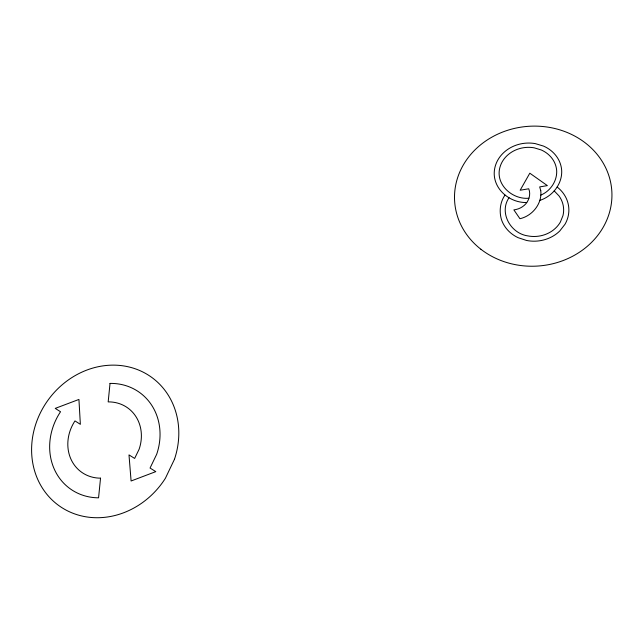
<?xml version="1.0" encoding="UTF-8"?>
<svg xmlns="http://www.w3.org/2000/svg" width="644" height="644" viewBox="0 0 644 644"><rect width="100%" height="100%" fill="white"/><g stroke="black" fill="none" stroke-linecap="round" stroke-linejoin="round"><path stroke-width="0.97" d="M504.968 195.124C500.082 202.168 499.052 211.337 501.435 219.515A34.438 30.775 -3.2 0 0 518.05 237.66L526.51 240.454A34.438 30.775 -3.2 0 0 559.765 230.995L564.989 224.281A34.438 30.775 -3.2 0 0 557.559 187.348L557.132 187.09M509.058 197.676C498.746 212.601 510.628 233.426 527.678 235.865A29.27 26.154 -3.2 0 0 560.336 222.14L562.961 215.635A29.27 26.154 -3.2 0 0 559 195.905L554.178 190.865M540.686 195.148C550.185 191.284 556.988 181.447 556.706 171.103A28.843 25.438 -5.1 0 0 541.21 149.947L534.182 147.822A28.843 25.438 -5.1 0 0 499.889 167.464C495.212 184.562 512.358 199.721 528.804 198.239L528.893 198.223M539.704 200.429C552.302 196.468 562.164 184.321 561.705 170.845A33.794 29.809 -5.1 0 0 543.504 146.083L535.277 143.612A33.794 29.809 -5.1 0 0 494.222 174.299C494.858 190.753 510.853 202.957 526.695 202.53M540.759 190.664C542.337 203.641 532.355 215.925 519.933 218.719L513.872 209.88A17.791 15.85 -5.6 0 0 525.866 203.77C529.32 199.688 530.801 193.836 528.74 188.781L520.159 190.238L529.811 173.188L547.368 185.609L539.68 186.913L540.759 190.664M100.536 478.162L98.564 497.82A59.353 52.88 -54.1 0 1 54.209 468.969A59.353 52.88 -54.1 0 1 60.528 411.749L55.231 408.393L78.93 399.441L80.363 424.324L74.978 420.91A39.566 35.243 -54.1 0 0 70.896 459.043A39.566 35.243 -54.1 0 0 100.536 478.162M110.027 383.413L108.176 401.896A39.566 35.243 -54.1 0 1 139.088 449.311L134.652 458.431L128.993 454.906L131.094 480.996L155.8 471.625L150.052 468.043L156.693 454.262A59.353 52.88 -54.1 0 0 110.027 383.413M174.468 459.261L165.419 478.234A79.156 70.526 -54.1 0 1 41.458 486.574A79.156 70.526 -54.1 0 1 98.637 366.637A79.156 70.526 -54.1 0 1 174.468 459.261M480.851 249.22A78.761 70.019 -3.9 0 0 610.311 209.284A78.761 70.019 -3.9 0 0 508.51 130.016A78.761 70.019 -3.9 0 0 480.851 249.22"/></g></svg>
